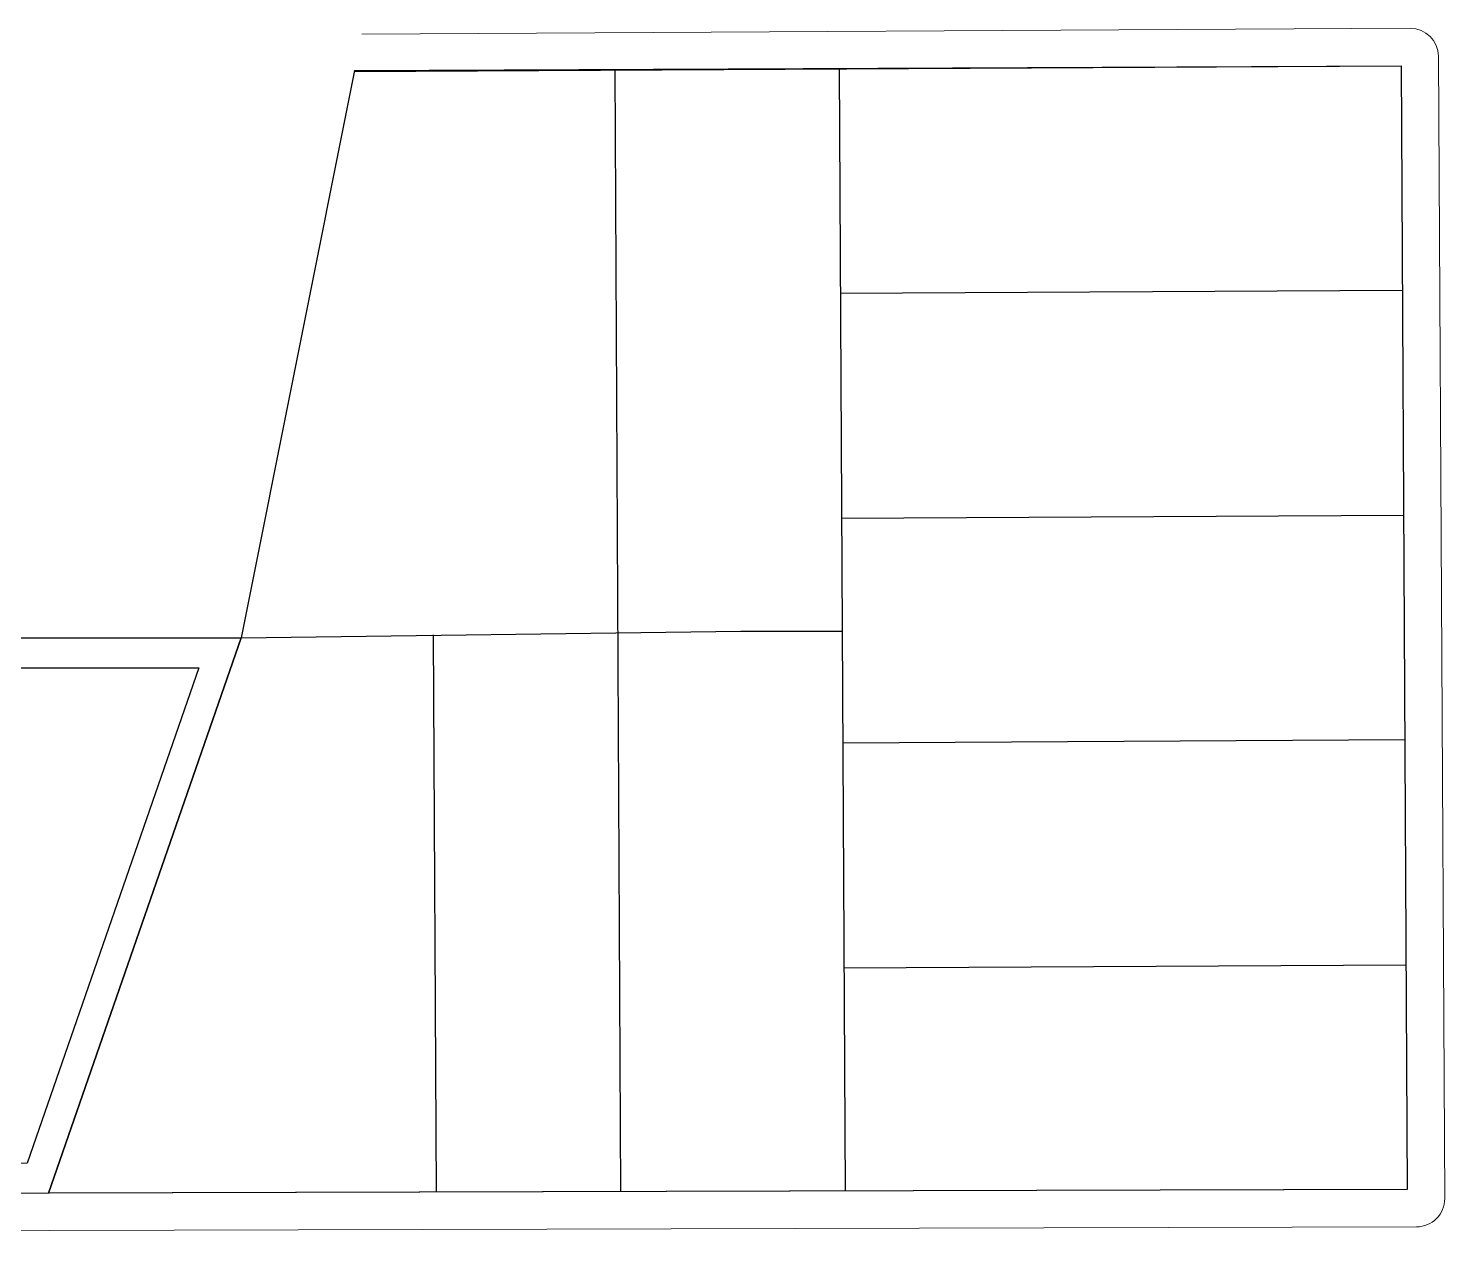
# Model space of a CAD drawing. Header units: centimetres. Extents: x 0 to 1311401, y -389375 to 85618.
# Drawn here: x 657917 to 665453, y -255772 to -249315 of the extents above; entities that cross this region are included whole.
import ezdxf

# ---------------------------------------------------------------- set-up
doc = ezdxf.new("R2010")
doc.units = ezdxf.units.CM
doc.header["$LTSCALE"] = 4
doc.layers.add('04', color=254, linetype='Continuous')
doc.layers.add('LIMITE-L', color=7, linetype='Continuous')
doc.layers.add('P-MEIOFIO', color=171, linetype='Continuous', lineweight=9)

msp = doc.modelspace()

# ---------------------------------------------------------------- linework, layer by layer
at = {"color": 1}
msp.add_lwpolyline([(659650.548, -249544.831), (665220.33, -249514.46), (665252.936, -255494.217), (658029.975, -255513.962)], dxfattribs=at)
at = {"layer": '04'}
for points in [[(659651.521, -249539.959), (665220.33, -249514.46), (665252.936, -255494.217), (658023.711, -255513.979), (659048.733, -252558.211)], [(659651.521, -249539.959), (659048.733, -252558.211), (661708.369, -252523.577), (662246.754, -252523.577)], [(661037.327, -249533.613), (661067.05, -255505.66)], [(662230.404, -249528.151), (662263.013, -255502.39)], [(665226.851, -250710.412), (662236.946, -250726.731)], [(662243.467, -251922.666), (665233.372, -251906.363)], [(660088.45, -255508.335), (660072.278, -252542.338)], [(665239.893, -253102.314), (662250.002, -253118.634)], [(662256.523, -254314.568), (665246.415, -254298.265)]]:
    msp.add_lwpolyline(points, dxfattribs=at)
at = {"layer": 'LIMITE-L'}
for points in [[(658023.711, -255513.979), (645666.407, -255547.761), (646048.293, -252558.211), (659048.733, -252558.211)], [(657909.741, -255354.29), (645848.209, -255387.263), (646189.154, -252718.211), (658823.899, -252718.211)]]:
    msp.add_lwpolyline(points, close=True, dxfattribs=at)
at = {"layer": 'P-MEIOFIO'}
msp.add_lwpolyline([(646514.728, -249363.87), (644621.139, -249374.195), (643425.188, -249380.716), (640983.454, -249394.03, 0.41421356), (640834.775, -249544.339), (640841.568, -250790.122), (640848.089, -251986.073), (640854.61, -253182.024), (640861.131, -254377.976), (640867.924, -255623.758, 0.41421356), (641018.233, -255772.437), (643459.967, -255759.123), (644655.918, -255752.602), (645667.494, -255747.086), (658030.52, -255713.29), (665303.448, -255693.407, 0.41501014), (665452.533, -255543.097), (665419.384, -249463.542, 0.41421356), (665269.074, -249314.863), (659690.401, -249345.282)], format="xyb", dxfattribs=at)

doc.saveas('drawing.dxf')
